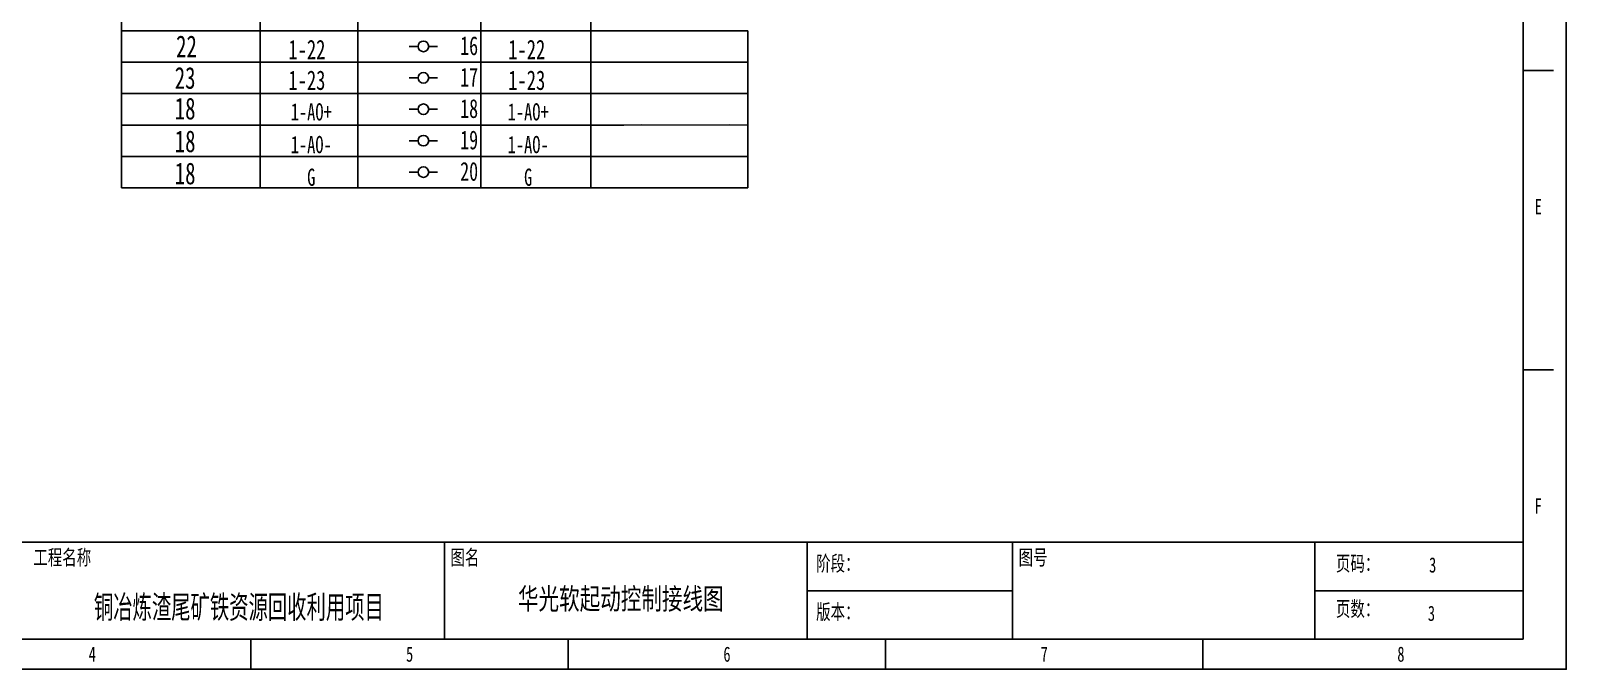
# Model space of a CAD drawing. Header units: millimetres. Extents: x 401220 to 2750366, y -101310 to 943175.
# Drawn here: x 1341077 to 1378689, y 279611 to 295247 of the extents above; entities that cross this region are included whole.
import ezdxf
from ezdxf.enums import TextEntityAlignment as Align

# ---------------------------------------------------------------- set-up
doc = ezdxf.new("R2010")
doc.units = ezdxf.units.MM
doc.layers.add('SW', color=8, linetype='Continuous', lineweight=20)
doc.layers.add('图框_标题栏属性', color=4, linetype='Continuous')
doc.styles.add('IDQSTYLE', font='NSimSun.ttf', dxfattribs={"width": 0.7})
doc.styles.add('工程字', font='gbenor.shx', dxfattribs={"width": 0.8, "bigfont": 'hztxt.shx'})
doc.styles.add('标准', font='NSimSun.ttf', dxfattribs={"width": 0.667})

msp = doc.modelspace()

# ---------------------------------------------------------------- linework, layer by layer
for p, q in [((1377633.7, 280351.7), (1377633.7, 322843.1)), ((1343297.1, 296014.7), (1343297.2, 295245.3)), ((1343297.1, 296014.7), (1343297.2, 295245.3)), ((1346700.9, 295245.6), (1346700.8, 296015)), ((1349089.7, 296015.2), (1349089.8, 295245.8)), ((1352104.7, 296015.4), (1352104.7, 295246)), ((1354797.6, 296015.7), (1354797.6, 295246.3)), ((1343297.2, 295245.3), (1358644.6, 295246.6)), ((1343297.2, 295245.3), (1355607.6, 295246.3)), ((1343297.2, 295245.3), (1355607.6, 295246.3)), ((1343297.2, 295245.3), (1355607.6, 295246.3)), ((1343297.2, 295245.3), (1343297.3, 294475.9)), ((1343297.2, 295245.3), (1343297.3, 294475.9)), ((1343738.4, 295245.3), (1356048.8, 295246.4)), ((1343738.4, 295245.3), (1356048.8, 295246.4)), ((1343738.4, 295245.3), (1356048.8, 295246.4)), ((1345893.1, 295245.5), (1358203.5, 295246.5)), ((1345893.1, 295245.5), (1358203.5, 295246.5)), ((1345893.1, 295245.5), (1358203.5, 295246.5)), ((1346334.2, 295245.6), (1358644.6, 295246.6)), ((1346334.2, 295245.6), (1358644.6, 295246.6)), ((1346334.2, 295245.6), (1358644.6, 295246.6)), ((1349089.8, 295245.8), (1346700.9, 295245.6)), ((1346700.9, 295245.6), (1349089.8, 295245.8)), ((1349089.8, 295245.8), (1346700.9, 295245.6)), ((1346700.9, 295245.6), (1349089.8, 295245.8)), ((1346700.9, 295245.6), (1346701, 294476.2)), ((1346701, 294476.2), (1346700.9, 295245.6)), ((1349089.8, 295245.8), (1349089.8, 294476.4)), ((1352104.7, 295246), (1352104.8, 294476.6)), ((1354797.6, 295246.3), (1354797.7, 294476.9)), ((1358644.6, 295246.6), (1358644.7, 294477.2)), ((1358644.6, 295246.6), (1358644.7, 294477.2)), ((1346701, 294532.4), (1346701.1, 293763)), ((1356048.8, 294477), (1343297.3, 294475.9)), ((1343297.3, 294475.9), (1355607.7, 294476.9)), ((1343297.3, 294475.9), (1355607.7, 294476.9)), ((1343297.3, 294475.9), (1355607.7, 294476.9)), ((1343297.3, 294475.9), (1355607.7, 294476.9)), ((1343297.3, 294475.9), (1343297.3, 293706.5)), ((1343297.3, 294475.9), (1343297.3, 293706.5)), ((1343738.4, 294475.9), (1356048.8, 294477)), ((1343738.4, 294475.9), (1356048.8, 294477)), ((1343738.4, 294475.9), (1356048.8, 294477)), ((1343738.4, 294475.9), (1356048.8, 294477)), ((1358644.7, 294477.2), (1345893.2, 294476.1)), ((1345893.2, 294476.1), (1358203.5, 294477.1)), ((1345893.2, 294476.1), (1358203.5, 294477.1)), ((1345893.2, 294476.1), (1358203.5, 294477.1)), ((1345893.2, 294476.1), (1358203.5, 294477.1)), ((1346334.3, 294476.2), (1358644.7, 294477.2)), ((1346334.3, 294476.2), (1358644.7, 294477.2)), ((1346334.3, 294476.2), (1358644.7, 294477.2)), ((1346334.3, 294476.2), (1358644.7, 294477.2)), ((1349089.8, 294476.4), (1346701, 294476.2)), ((1346701, 294476.2), (1349089.8, 294476.4)), ((1346701, 293706.8), (1346701, 294476.2)), ((1349089.8, 294476.4), (1349089.9, 293707)), ((1352104.8, 294476.6), (1352104.9, 293707.2)), ((1354797.7, 294476.9), (1354797.8, 293707.5)), ((1358644.7, 294477.2), (1358644.8, 293707.8)), ((1358644.7, 294477.2), (1358644.8, 293707.8)), ((1346701.1, 293763), (1346701.2, 292993.6)), ((1343297.3, 293706.5), (1358644.8, 293707.8)), ((1356048.9, 293707.6), (1343297.3, 293706.5)), ((1343297.3, 293706.5), (1355607.7, 293707.5)), ((1343297.3, 293706.5), (1355607.7, 293707.5)), ((1343297.3, 293706.5), (1355607.7, 293707.5)), ((1343297.3, 293706.5), (1355607.7, 293707.5)), ((1343297.3, 293706.5), (1343297.4, 292937.1)), ((1343297.3, 293706.5), (1343297.4, 292937.1)), ((1343738.5, 293706.5), (1356048.9, 293707.6)), ((1343738.5, 293706.5), (1356048.9, 293707.6)), ((1343738.5, 293706.5), (1356048.9, 293707.6)), ((1343738.5, 293706.5), (1356048.9, 293707.6)), ((1358644.8, 293707.8), (1345893.2, 293706.7)), ((1345893.2, 293706.7), (1358203.6, 293707.7)), ((1345893.2, 293706.7), (1358203.6, 293707.7)), ((1345893.2, 293706.7), (1358203.6, 293707.7)), ((1345893.2, 293706.7), (1358203.6, 293707.7)), ((1346334.4, 293706.8), (1358644.8, 293707.8)), ((1346334.4, 293706.8), (1358644.8, 293707.8)), ((1346334.4, 293706.8), (1358644.8, 293707.8)), ((1346334.4, 293706.8), (1358644.8, 293707.8)), ((1349089.9, 293707), (1346701, 293706.8)), ((1346701, 293706.8), (1349089.9, 293707)), ((1346701.1, 292937.4), (1346701, 293706.8)), ((1349089.9, 293707), (1349090, 292937.6)), ((1352104.9, 293707.2), (1352104.9, 292937.8)), ((1354797.8, 293707.5), (1354797.8, 292938.1)), ((1358644.8, 293707.8), (1358644.8, 292938.4)), ((1358644.8, 293707.8), (1358644.8, 292938.4)), ((1343297.4, 292937.1), (1358644.8, 292938.4)), ((1356048.9, 292938.2), (1343297.4, 292937.1)), ((1343297.4, 292937.1), (1355607.8, 292938.1)), ((1343297.4, 292937.1), (1355607.8, 292938.1)), ((1343297.4, 292937.1), (1355607.8, 292938.1)), ((1343297.4, 292937.1), (1355607.8, 292938.1)), ((1343297.4, 292937.1), (1355607.8, 292938.1)), ((1343297.4, 292937.1), (1355607.8, 292938.1)), ((1343297.4, 292937.1), (1343297.5, 292167.7)), ((1343297.4, 292937.1), (1343297.5, 292167.7)), ((1343738.5, 292937.1), (1356048.9, 292938.2)), ((1343738.5, 292937.1), (1356048.9, 292938.2)), ((1343738.5, 292937.1), (1356048.9, 292938.2)), ((1343738.5, 292937.1), (1356048.9, 292938.2)), ((1343738.5, 292937.1), (1356048.9, 292938.2)), ((1343738.5, 292937.1), (1356048.9, 292938.2)), ((1358644.8, 292938.4), (1345893.3, 292937.3)), ((1345893.3, 292937.3), (1358203.7, 292938.3)), ((1345893.3, 292937.3), (1358203.7, 292938.3)), ((1345893.3, 292937.3), (1358203.7, 292938.3)), ((1345893.3, 292937.3), (1358203.7, 292938.3)), ((1345893.3, 292937.3), (1358203.7, 292938.3)), ((1345893.3, 292937.3), (1358203.7, 292938.3)), ((1346334.4, 292937.4), (1358644.8, 292938.4)), ((1346334.4, 292937.4), (1358644.8, 292938.4)), ((1346334.4, 292937.4), (1358644.8, 292938.4)), ((1346334.4, 292937.4), (1358644.8, 292938.4)), ((1346334.4, 292937.4), (1358644.8, 292938.4)), ((1346334.4, 292937.4), (1358644.8, 292938.4)), ((1349090, 292937.6), (1346701.1, 292937.4)), ((1346701.1, 292937.4), (1349090, 292937.6)), ((1349090, 292937.6), (1346701.1, 292937.4)), ((1346701.1, 292937.4), (1349090, 292937.6)), ((1346701.2, 292168), (1346701.1, 292937.4)), ((1346701.2, 292993.6), (1346701.2, 292224.2)), ((1349090, 292937.6), (1349090, 292168.2)), ((1352104.9, 292937.8), (1352105, 292168.4)), ((1354797.8, 292938.1), (1354797.9, 292168.7)), ((1358644.8, 292938.4), (1358644.9, 292169)), ((1358644.8, 292938.4), (1358644.9, 292169)), ((1343297.5, 292167.7), (1358644.9, 292169)), ((1356049, 292168.8), (1343297.5, 292167.7)), ((1343297.5, 292167.7), (1355607.8, 292168.7)), ((1343297.5, 292167.7), (1355607.8, 292168.7)), ((1343297.5, 292167.7), (1355607.8, 292168.7)), ((1343297.5, 292167.7), (1355607.8, 292168.7)), ((1343297.5, 292167.7), (1343297.5, 291398.3)), ((1343297.5, 292167.7), (1343297.5, 291398.3)), ((1343738.6, 292167.7), (1356049, 292168.8)), ((1343738.6, 292167.7), (1356049, 292168.8)), ((1343738.6, 292167.7), (1356049, 292168.8)), ((1343738.6, 292167.7), (1356049, 292168.8)), ((1358644.9, 292169), (1345893.3, 292167.9)), ((1345893.3, 292167.9), (1358203.7, 292168.9)), ((1345893.3, 292167.9), (1358203.7, 292168.9)), ((1345893.3, 292167.9), (1358203.7, 292168.9)), ((1345893.3, 292167.9), (1358203.7, 292168.9)), ((1346334.5, 292168), (1358644.9, 292169)), ((1346334.5, 292168), (1358644.9, 292169)), ((1346334.5, 292168), (1358644.9, 292169)), ((1346334.5, 292168), (1358644.9, 292169)), ((1346701.2, 292224.2), (1346701.3, 291454.8)), ((1349090, 292168.2), (1346701.2, 292168)), ((1346701.2, 292168), (1349090, 292168.2)), ((1346701.2, 291398.6), (1346701.2, 292168)), ((1349090, 292168.2), (1349090.1, 291398.8)), ((1352105, 292168.4), (1352105.1, 291399)), ((1354797.9, 292168.7), (1354798, 291399.3)), ((1358644.9, 292169), (1358645, 291399.6)), ((1358644.9, 292169), (1358645, 291399.6)), ((1343297.5, 291398.3), (1358645, 291399.6)), ((1343297.5, 291398.3), (1355607.9, 291399.3)), ((1343297.5, 291398.3), (1355607.9, 291399.3)), ((1343738.7, 291398.3), (1356049.1, 291399.4)), ((1343738.7, 291398.3), (1356049.1, 291399.4)), ((1345893.4, 291398.5), (1358203.8, 291399.5)), ((1345893.4, 291398.5), (1358203.8, 291399.5)), ((1346334.6, 291398.6), (1358645, 291399.6)), ((1346334.6, 291398.6), (1358645, 291399.6)), ((1349090.1, 291398.8), (1346701.2, 291398.6)), ((1346701.2, 291398.6), (1349090.1, 291398.8)), ((1318193.7, 280351.7), (1376822.9, 280351.7)), ((1318558.2, 280351.7), (1377187.5, 280351.7)), ((1318639.9, 280351.7), (1377269.1, 280351.7)), ((1319004.4, 280351.7), (1377633.7, 280351.7))]:
    msp.add_line(p, q)
at = {"ltscale": 4}
for p, q in [((1350565.9, 294862.6), (1350349.6, 294862.6)), ((1350825.4, 294862.6), (1351041.7, 294862.6)), ((1377633.7, 294268.7), (1378373.9, 294268.7)), ((1350565.9, 294093.2), (1350349.6, 294093.2)), ((1350825.5, 294093.2), (1351041.8, 294093.2)), ((1350566, 293323.8), (1350349.7, 293323.8)), ((1350825.6, 293323.8), (1351041.9, 293323.8)), ((1350566.1, 292554.4), (1350349.8, 292554.4)), ((1350825.6, 292554.4), (1351041.9, 292554.4)), ((1350566.1, 291785), (1350349.8, 291785)), ((1350825.7, 291785), (1351042, 291785)), ((1377633.7, 286940.1), (1378373.9, 286940.1)), ((1318193.7, 282720.6), (1376822.9, 282720.6)), ((1318558.2, 282720.6), (1377187.5, 282720.6)), ((1318639.9, 282720.6), (1377269.1, 282720.6)), ((1319004.4, 282720.6), (1377633.7, 282720.6)), ((1351209.6, 282720.6), (1351209.6, 280351.7)), ((1360092.9, 282720.6), (1360092.9, 280351.7)), ((1365126.7, 282720.6), (1365126.7, 280351.7)), ((1372529.4, 282720.6), (1372529.4, 280351.7)), ((1360092.9, 281536.1), (1365126.7, 281536.1)), ((1372529.4, 281536.1), (1376822.9, 281536.1)), ((1372893.9, 281536.1), (1377187.5, 281536.1)), ((1372975.6, 281536.1), (1377269.1, 281536.1)), ((1373340.1, 281536.1), (1377633.7, 281536.1)), ((1346471.9, 279611.4), (1346471.9, 280351.7)), ((1354244.7, 279611.4), (1354244.7, 280351.7)), ((1362017.6, 279611.4), (1362017.6, 280351.7)), ((1369790.4, 279611.4), (1369790.4, 280351.7))]:
    msp.add_line(p, q, dxfattribs=at)
msp.add_lwpolyline([(1316565.1, 279611.4), (1378689.2, 279611.4), (1378689.2, 323583.3), (1316565.1, 323583.3)], close=True, dxfattribs=at)
for centre in [(1350695.7, 294862.6), (1350695.7, 294093.2), (1350695.8, 293323.8), (1350695.8, 292554.4), (1350695.9, 291785)]:
    msp.add_circle(centre, 129.8, dxfattribs=at)

# ---------------------------------------------------------------- texts
at = {"style": 'IDQSTYLE', "width": 0.7}
for s, p in [('22', (1344892.4, 294863.2)), ('23', (1344859.7, 294091.5)), ('18', (1344859.7, 293341.4)), ('18', (1344859.7, 292539.9)), ('18', (1344859.7, 291752.6))]:
    msp.add_text(s, height=533.98, dxfattribs=at).set_placement(p, align=Align.MIDDLE_CENTER)
for s, height, p in [('1-22', 475.59, (1347842, 294549.3)), ('1-22', 475.59, (1353227.4, 294549.8)), ('1-23', 475.59, (1347842, 293797.2)), ('1-23', 475.59, (1353227.4, 293797.7)), ('3', 370.9, (1375416.4, 281980.3)), ('3', 370.9, (1375386.8, 280795.9))]:
    msp.add_text(s, height=height, dxfattribs=at).set_placement(p, align=Align.CENTER)
for s, height, p in [('16', 461.64, (1351815.9, 294880.4)), ('@N421', 0.154, (1352104.8, 294861.3)), ('17', 461.64, (1351815.9, 294111)), ('18', 461.64, (1351816, 293341.6)), ('19', 461.64, (1351816, 292572.2)), ('20', 461.64, (1351816.1, 291802.8))]:
    msp.add_text(s, height=height, rotation=0.00471, dxfattribs=at).set_placement(p, align=Align.MIDDLE_CENTER)
for s, height, p in [('1-AO+', 421.66, (1347948.8, 293048.6)), ('1-AO+', 421.66, (1353262.2, 293048.6)), ('1-AO-', 421.66, (1347948.8, 292248)), ('1-AO-', 421.66, (1353262.2, 292248)), ('G', 421.7, (1347948.8, 291449)), ('G', 421.7, (1353262.2, 291449))]:
    msp.add_text(s, height=height, rotation=360, dxfattribs=at).set_placement(p, align=Align.CENTER)
for s, p in [('E', (1378003.8, 290641.4)), ('F', (1378003.8, 283312.8)), ('4', (1342585.5, 279685.5)), ('5', (1350358.3, 279685.5)), ('6', (1358131.1, 279685.5)), ('7', (1365904, 279685.5)), ('8', (1374639.1, 279685.5))]:
    msp.add_text(s, height=370.9, dxfattribs=at).set_placement(p, align=Align.BOTTOM_CENTER)
for s, p in [('工程名称', (1341142, 282054.3)), ('图名', (1351357.7, 282054.3)), ('图号', (1365274.7, 282054.3)), ('阶段：', (1360314.9, 281906.3)), ('页码：', (1373047.5, 281906.3)), ('版本：', (1360314.9, 280721.8)), ('页数：', (1373047.5, 280795.9))]:
    msp.add_text(s, height=370.87, dxfattribs=at).set_placement(p, align=Align.BOTTOM_LEFT)
at = {"layer": 'SW', "color": 4, "linetype": 'Continuous', "lineweight": 25, "style": '标准', "width": 0.62}
msp.add_text('铜冶炼渣尾矿铁资源回收利用项目', height=560, dxfattribs=at).set_placement((1346175.9, 280857.2), align=Align.CENTER)
at = {"layer": '图框_标题栏属性', "color": 0, "style": '工程字', "width": 0.85}
msp.add_text('华光软起动控制接线图', height=592.8, dxfattribs=at).set_placement((1353011.5, 281020.6))

doc.saveas('drawing.dxf')
